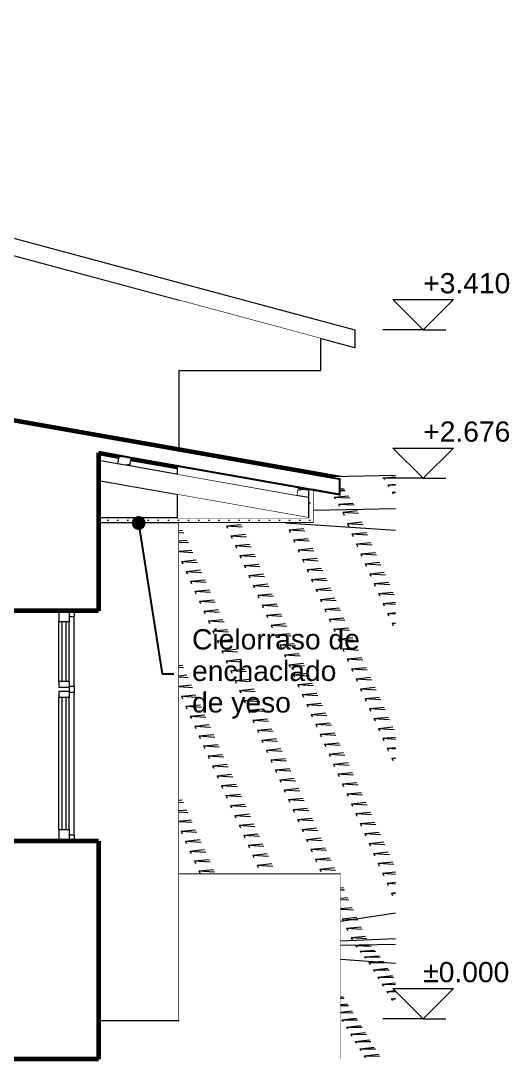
# Model space of a CAD drawing. Header units: metres. Extents: x 48 to 635, y -15 to 39.
# Drawn here: x 436.05 to 438.47, y -14.8 to -9.66 of the extents above; entities that cross this region are included whole.
import ezdxf

# ---------------------------------------------------------------- set-up
doc = ezdxf.new("R2010")
doc.units = ezdxf.units.M
doc.header["$MEASUREMENT"] = 0
doc.linetypes.add('Wipeout_Contour', pattern=[1, 0, -1])
for name, color, linetype in [('Annotation - Label', 7, 'Continuous'), ('Dimensioning - General', 7, 'Continuous'), ('Interior - Furniture', 7, 'Continuous'), ('Shell - Roof', 7, 'Continuous'), ('Site & Landscape - Terrain', 7, 'Continuous'), ('Structural - Bearing', 7, 'Continuous'), ('TOPO', 7, 'Continuous')]:
    doc.layers.add(name, color=color, linetype=linetype)
doc.styles.add('GENERATED_STYLE_1', font='')
doc.styles.get('GENERATED_STYLE_1').set_extended_font_data('Arial')
doc.dimstyles.new('GENERATED_STYLE__6', dxfattribs={"dimtxt": 0.18, "dimasz": 0.1368, "dimexe": 0.18, "dimexo": 0.0625, "dimgap": 0.09, "dimtad": 0, "dimtih": 1, "dimtoh": 1, "dimdec": 4, "dimzin": 0, "dimdsep": 46, "dimcen": 0.09, "dimadec": 0, "dimazin": 0, "dimtfac": 1, "dimtdec": 4, "dimtmove": 0, "dimatfit": 3, "dimldrblk": 'ARROWHEAD_11', "dimfxl": 1, "dimtolj": 1, "dimtzin": 0, "dimarcsym": 0})
pattern_1 = [(10, (362.457736, -14.601266), (-0.007814168, 0.044316348), [])]
pattern_2 = [(0, (362.45774, -14.60127), (0, 0.08660254), [0, -0.05]), (0, (362.48274, -14.557965), (0, 0.08660254), [0, -0.05])]

# ---------------------------------------------------------------- blocks, each defined once
blk = doc.blocks.new('ARROWHEAD_11')
at = {"color": 0, "linetype": 'Continuous', "lineweight": 0}
blk.add_line((0, 0), (-1, 0), dxfattribs=at)
at = {"color": 0, "linetype": 'Continuous', "lineweight": 0, "const_width": 0.25, "flags": 128}
blk.add_lwpolyline([(-0.125, 0, 1), (0.125, 0, 1)], format="xyb", close=True, dxfattribs=at)

msp = doc.modelspace()

# ---------------------------------------------------------------- linework, layer by layer
at = {"layer": 'Dimensioning - General', "color": 7, "linetype": 'Continuous', "lineweight": 13}
for p, q in [((438.0444, -11.1912), (437.8944, -11.0412)), ((437.8944, -11.0412), (438.1944, -11.0412)), ((438.1944, -11.0412), (438.0444, -11.1912)), ((437.8944, -11.7757), (438.1944, -11.7757)), ((438.1944, -11.7757), (438.0444, -11.9257)), ((438.1944, -14.4513), (438.0444, -14.6013))]:
    msp.add_line(p, q, dxfattribs=at)
at = {"layer": 'Dimensioning - General', "color": 151, "linetype": 'Continuous', "lineweight": 20, "true_color": 0x80c2ff}
for p, q in [((438.0444, -11.1912), (437.8444, -11.1912)), ((438.0444, -11.1912), (438.1569, -11.1912)), ((438.0444, -11.9257), (438.1569, -11.9257)), ((438.0444, -14.6013), (438.1569, -14.6013))]:
    msp.add_line(p, q, dxfattribs=at)

# ---------------------------------------------------------------- texts
at = {"layer": 'Dimensioning - General', "color": 5, "lineweight": 25, "char_height": 0.1, "attachment_point": 7, "style": 'GENERATED_STYLE_1'}
for s, insert in [('\\A1;{\\pql;\\fArial|b0|i0|c0|p34;+3.410}', (438.0444, -11.0112)), ('\\A1;{\\pql;\\fArial|b0|i0|c0|p34;+2.676}', (438.0444, -11.7457)), ('\\A1;{\\pql;\\fArial|b0|i0|c0|p34;±0.000}', (438.0444, -14.4213))]:
    msp.add_mtext(s, dxfattribs=dict(at, insert=insert))

# ---------------------------------------------------------------- wipeouts: each hides what was drawn before it
at = {"color": 254, "linetype": 'Wipeout_Contour', "lineweight": 0, "ltscale": 2165.463791}
msp.add_wipeout([(429.3538, -10.4647), (436.8362, -11.7846), (436.8362, -11.045), (432.0162, -9.7486), (429.6606, -10.3822)], dxfattribs=at).dxf.layer = 'Structural - Bearing'
at = {"color": 254, "linetype": 'Wipeout_Contour', "lineweight": 0, "ltscale": 6089.733196}
msp.add_wipeout([(431.9062, -14.3013), (435.9862, -14.3013), (435.9862, -13.7213), (436.2662, -13.7213), (436.2662, -13.7163), (436.2412, -13.7163), (436.2412, -12.5863), (436.2662, -12.5863), (436.2662, -12.5813), (435.9862, -12.5813), (435.9862, -11.8813), (432.3062, -11.8813), (432.3062, -12.3013), (431.9062, -12.3013)], dxfattribs=at).dxf.layer = 'Structural - Bearing'
at = {"color": 254, "linetype": 'Wipeout_Contour', "lineweight": 0, "ltscale": 3494.740273}
msp.add_wipeout([(436.4362, -12.5813), (436.3162, -12.5813), (436.3162, -13.7213), (436.4362, -13.7213), (436.4362, -14.6106), (436.8362, -14.6106), (436.8362, -12.1468), (436.4362, -12.1468)], dxfattribs=at).dxf.layer = 'Structural - Bearing'

# ---------------------------------------------------------------- next in the draw order: linework, layer by layer
at = {"layer": 'Structural - Bearing', "color": 251, "linetype": 'Continuous', "lineweight": 20, "true_color": 0x6a6a6a}
msp.add_line((436.8362, -11.7846), (436.8362, -11.3913), dxfattribs=at)

# ---------------------------------------------------------------- next in the draw order: wipeouts: each hides what was drawn before it
at = {"color": 254, "linetype": 'Wipeout_Contour', "lineweight": 0, "ltscale": 1739.952308}
msp.add_wipeout([(432.0162, -9.6607), (432.0162, -9.7486), (437.7062, -11.279), (437.7062, -11.1912)], dxfattribs=at).dxf.layer = 'Shell - Roof'
at = {"color": 254, "linetype": 'Wipeout_Contour', "lineweight": 0, "ltscale": 2183.616209}
msp.add_wipeout([(436.4362, -11.8358), (436.5313, -11.8525), (436.5373, -11.818), (436.5964, -11.8285), (436.4362, -11.8002)], dxfattribs=at).dxf.layer = 'Structural - Bearing'
at = {"color": 254, "linetype": 'Wipeout_Contour', "lineweight": 0, "ltscale": 1747.202571}
msp.add_wipeout([(436.4362, -11.9373), (436.4362, -12.1218), (436.8271, -12.1218), (436.8271, -12.0062)], dxfattribs=at).dxf.layer = 'Structural - Bearing'
at = {"color": 254, "linetype": 'Wipeout_Contour', "lineweight": 0, "ltscale": 1745.96516}
msp.add_wipeout([(436.2912, -12.6113), (436.2912, -12.9563), (436.3162, -12.9563), (436.3162, -12.6113)], dxfattribs=at).dxf.layer = 'Structural - Bearing'
at = {"color": 254, "linetype": 'Wipeout_Contour', "lineweight": 0, "ltscale": 1746.032048}
msp.add_wipeout([(436.2912, -12.9863), (436.2912, -13.6913), (436.3162, -13.6913), (436.3162, -12.9863)], dxfattribs=at).dxf.layer = 'Structural - Bearing'

# ---------------------------------------------------------------- next in the draw order: linework, layer by layer
at = {"layer": 'Shell - Roof', "color": 23, "linetype": 'Continuous', "lineweight": 13, "true_color": 0xbf8080}
for p, q in [((432.0162, -9.6607), (437.7062, -11.1912)), ((437.7062, -11.279), (432.0162, -9.7486)), ((437.7062, -11.1912), (437.7062, -11.279))]:
    msp.add_line(p, q, dxfattribs=at)
at = {"layer": 'Structural - Bearing', "color": 251, "linetype": 'Continuous', "lineweight": 20, "true_color": 0x6a6a6a}
msp.add_line((436.8362, -14.6106), (436.8362, -12.1468), dxfattribs=at)
at = {"layer": 'Structural - Bearing', "color": 30, "linetype": 'Continuous', "lineweight": 20, "true_color": 0xff6600}
for p, q in [((436.2662, -12.5813), (436.2662, -12.5863)), ((436.2912, -12.9613), (436.2412, -12.9613)), ((436.2912, -12.9813), (436.2412, -12.9813)), ((436.2662, -13.7163), (436.2662, -13.7213))]:
    msp.add_line(p, q, dxfattribs=at)
at = {"layer": 'Structural - Bearing', "color": 30, "linetype": 'Continuous', "lineweight": 20, "true_color": 0xff6600, "flags": 128}
for points in [[(436.2912, -12.5863), (436.2662, -12.5863), (436.2412, -12.5863)], [(436.2912, -13.7163), (436.2662, -13.7163), (436.2412, -13.7163)]]:
    msp.add_lwpolyline(points, dxfattribs=at)

# ---------------------------------------------------------------- next in the draw order: wipeouts: each hides what was drawn before it
at = {"color": 254, "linetype": 'Wipeout_Contour', "lineweight": 0, "ltscale": 1747.460404}
msp.add_wipeout([(436.5964, -11.8285), (436.5904, -11.8629), (436.8271, -11.9047), (436.8271, -11.8692)], dxfattribs=at).dxf.layer = 'Structural - Bearing'
at = {"color": 254, "linetype": 'Wipeout_Contour', "lineweight": 0, "ltscale": 1745.815187}
msp.add_wipeout([(436.2912, -12.9313), (436.2912, -12.6363), (436.2412, -12.6363), (436.2412, -12.9313)], dxfattribs=at).dxf.layer = 'Structural - Bearing'
at = {"color": 254, "linetype": 'Wipeout_Contour', "lineweight": 0, "ltscale": 1745.882038}
msp.add_wipeout([(436.2912, -13.6663), (436.2912, -13.0113), (436.2412, -13.0113), (436.2412, -13.6663)], dxfattribs=at).dxf.layer = 'Structural - Bearing'

# ---------------------------------------------------------------- next in the draw order: linework, layer by layer
at = {"layer": 'Structural - Bearing', "color": 30, "linetype": 'Continuous', "lineweight": 20, "true_color": 0xff6600}
for p, q in [((436.2412, -12.5863), (436.2412, -12.6363)), ((436.3162, -12.5813), (436.3162, -12.6113)), ((436.2912, -12.6363), (436.2412, -12.6363)), ((436.2562, -12.6363), (436.2562, -12.9313)), ((436.2762, -12.9313), (436.2762, -12.6363)), ((436.3162, -12.6113), (436.2912, -12.6113)), ((436.2412, -12.9313), (436.2412, -12.9613)), ((436.2912, -12.9313), (436.2412, -12.9313)), ((436.2412, -12.9813), (436.2412, -13.0113)), ((436.3162, -12.9563), (436.2912, -12.9563)), ((436.3162, -12.9863), (436.2912, -12.9863)), ((436.3162, -12.9563), (436.3162, -12.9863)), ((436.2912, -13.0113), (436.2412, -13.0113)), ((436.2562, -13.0113), (436.2562, -13.6663)), ((436.2762, -13.6663), (436.2762, -13.0113)), ((436.2412, -13.6663), (436.2412, -13.7163)), ((436.2912, -13.6663), (436.2412, -13.6663)), ((436.3162, -13.6913), (436.2912, -13.6913)), ((436.3162, -13.6913), (436.3162, -13.7213))]:
    msp.add_line(p, q, dxfattribs=at)
at = {"layer": 'Structural - Bearing', "color": 30, "linetype": 'Continuous', "lineweight": 18, "true_color": 0xff6600}
for p, q in [((436.2412, -12.9313), (436.2412, -12.6363)), ((436.2912, -12.9313), (436.2912, -12.6363)), ((436.3162, -12.9563), (436.3162, -12.6113)), ((436.3162, -13.6913), (436.3162, -12.9863)), ((436.2412, -13.6663), (436.2412, -13.0113)), ((436.2912, -13.6663), (436.2912, -13.0113))]:
    msp.add_line(p, q, dxfattribs=at)
at = {"layer": 'Structural - Bearing', "color": 30, "linetype": 'Continuous', "lineweight": 20, "true_color": 0xff6600, "flags": 128}
for points in [[(436.2912, -12.5863), (436.2912, -12.6113), (436.2912, -12.6363)], [(436.2912, -12.9313), (436.2912, -12.9563), (436.2912, -12.9613), (436.2912, -12.9813), (436.2912, -12.9863), (436.2912, -13.0113)], [(436.2912, -13.6663), (436.2912, -13.6913), (436.2912, -13.7163)]]:
    msp.add_lwpolyline(points, dxfattribs=at)

# ---------------------------------------------------------------- next in the draw order: wipeouts: each hides what was drawn before it
at = {"color": 254, "linetype": 'Wipeout_Contour', "lineweight": 0, "ltscale": 2572.874289}
msp.add_wipeout([(428.7167, -10.3523), (419.6162, -11.9576), (419.6162, -12.0438), (428.7167, -10.4385), (437.6362, -12.0119), (437.6362, -11.9257)], dxfattribs=at).dxf.layer = 'Shell - Roof'
at = {"color": 254, "linetype": 'Wipeout_Contour', "lineweight": 0, "ltscale": 1312.456566}
msp.add_wipeout([(436.8362, -13.9491), (437.6362, -13.8813), (436.8362, -13.8813)], dxfattribs=at).dxf.layer = 'Site & Landscape - Terrain'

# ---------------------------------------------------------------- next in the draw order: linework, layer by layer
at = {"layer": 'Shell - Roof', "color": 7, "linetype": 'Continuous', "lineweight": 60}
for p, q in [((436.4362, -11.8002), (436.5373, -11.818)), ((436.5373, -11.818), (436.5964, -11.8285)), ((436.5964, -11.8285), (437.4767, -11.9837)), ((437.6362, -11.9257), (437.6362, -12.0119)), ((437.4767, -11.9837), (437.5017, -11.9882)), ((437.5017, -11.9882), (437.6362, -12.0119))]:
    msp.add_line(p, q, dxfattribs=at)
at = {"layer": 'Shell - Roof', "color": 7, "linetype": 'Continuous', "lineweight": 60, "flags": 128}
msp.add_lwpolyline([(437.6362, -11.9257), (428.7167, -10.3523), (419.6162, -11.9576)], dxfattribs=at)

# ---------------------------------------------------------------- next in the draw order: wipeouts: each hides what was drawn before it
at = {"color": 254, "linetype": 'Wipeout_Contour', "lineweight": 0, "ltscale": 1312.480635}
msp.add_wipeout([(436.8362, -13.9491), (436.8362, -14.5428), (437.6362, -13.8813)], dxfattribs=at).dxf.layer = 'Site & Landscape - Terrain'

# ---------------------------------------------------------------- next in the draw order: wipeouts: each hides what was drawn before it
at = {"color": 254, "linetype": 'Wipeout_Contour', "lineweight": 0, "ltscale": 1748.483138}
msp.add_wipeout([(436.4362, -11.9373), (437.4767, -12.1208), (437.4767, -12.0192), (436.4362, -11.8358)], dxfattribs=at).dxf.layer = 'Interior - Furniture'
at = {"color": 254, "linetype": 'Wipeout_Contour', "lineweight": 0, "ltscale": 1749.339436}
msp.add_wipeout([(436.8362, -11.3913), (437.5358, -11.3913), (437.5358, -11.2332), (436.8362, -11.045)], dxfattribs=at).dxf.layer = 'Site & Landscape - Terrain'
at = {"color": 254, "linetype": 'Wipeout_Contour', "lineweight": 0, "ltscale": 1750.104728}
msp.add_wipeout([(436.8362, -14.6106), (436.8362, -14.8013), (436.965, -14.8013), (437.6362, -13.8813)], dxfattribs=at).dxf.layer = 'Site & Landscape - Terrain'

# ---------------------------------------------------------------- next in the draw order: linework, layer by layer
at = {"layer": 'Interior - Furniture', "color": 134, "linetype": 'Continuous', "lineweight": 18}
for p, q in [((436.4362, -11.8358), (436.5313, -11.8525)), ((436.5904, -11.8629), (437.4176, -12.0088)), ((437.4767, -12.1208), (436.4362, -11.9373))]:
    msp.add_line(p, q, dxfattribs=at)
at = {"layer": 'Site & Landscape - Terrain', "color": 7, "linetype": 'Continuous', "lineweight": 13}
for p in [(437.5358, -11.2332), (436.8362, -11.3913)]:
    msp.add_line(p, (437.5358, -11.3913), dxfattribs=at)

# ---------------------------------------------------------------- next in the draw order: wipeouts: each hides what was drawn before it
at = {"color": 254, "linetype": 'Wipeout_Contour', "lineweight": 0, "ltscale": 1312.528313}
msp.add_wipeout([(437.6362, -13.8813), (436.8362, -14.5428), (436.8362, -14.6106)], dxfattribs=at).dxf.layer = 'Site & Landscape - Terrain'

# ---------------------------------------------------------------- next in the draw order: wipeouts: each hides what was drawn before it
at = {"color": 254, "linetype": 'Wipeout_Contour', "lineweight": 0, "ltscale": 1746.898327}
msp.add_wipeout([(436.5904, -11.8629), (436.5964, -11.8285), (436.5373, -11.818), (436.5313, -11.8525)], dxfattribs=at).dxf.layer = 'Interior - Furniture'
at = {"color": 254, "linetype": 'Wipeout_Contour', "lineweight": 0, "ltscale": 1750.459359}
msp.add_wipeout([(437.4767, -12.0192), (437.4828, -11.9847), (437.4237, -11.9743), (437.4176, -12.0088)], dxfattribs=at).dxf.layer = 'Interior - Furniture'
at = {"color": 254, "linetype": 'Wipeout_Contour', "lineweight": 0, "ltscale": 1748.500835}
msp.add_wipeout([(437.4767, -12.1218), (436.4362, -12.1218), (436.4362, -12.1468), (437.4767, -12.1468)], dxfattribs=at).dxf.layer = 'Site & Landscape - Terrain'
at = {"color": 254, "linetype": 'Wipeout_Contour', "lineweight": 0, "ltscale": 1312.475419}
msp.add_wipeout([(437.6362, -13.8813), (436.965, -14.8013), (437.6362, -14.8013)], dxfattribs=at).dxf.layer = 'Site & Landscape - Terrain'
at = {"color": 254, "linetype": 'Wipeout_Contour', "lineweight": 0, "ltscale": 1747.847738}
msp.add_wipeout([(436.4362, -14.6106), (436.4362, -14.8013), (436.6285, -14.8013), (436.8362, -14.6106)], dxfattribs=at).dxf.layer = 'Site & Landscape - Terrain'

# ---------------------------------------------------------------- next in the draw order: hatches: boundary and pattern name
at = {"layer": 'Interior - Furniture', "linetype": 'Continuous', "lineweight": 13, "true_color": 0xbf927d}
h = msp.add_hatch(dxfattribs=at)
h.set_pattern_fill('Wood_0001', color=33, style=0, pattern_type=2)
h.set_pattern_definition(pattern_1)
h.paths.add_polyline_path([(436.5904, -11.8629), (436.5964, -11.8285), (436.5373, -11.818), (436.5313, -11.8525)])
h = msp.add_hatch(dxfattribs=at)
h.set_pattern_fill('Wood_0001', color=33, style=0, pattern_type=2)
h.set_pattern_definition(pattern_1)
h.paths.add_polyline_path([(437.4767, -12.0192), (437.4828, -11.9847), (437.4237, -11.9743), (437.4176, -12.0088)])
at = {"layer": 'Site & Landscape - Terrain', "linetype": 'Continuous', "lineweight": 15, "true_color": 0x93a0c6}
h = msp.add_hatch(dxfattribs=at)
h.set_pattern_fill('Plaster_0001', color=253, style=0, pattern_type=2)
h.set_pattern_definition(pattern_2)
h.paths.add_polyline_path([(437.4767, -12.1218), (436.4362, -12.1218), (436.4362, -12.1468), (437.4767, -12.1468)])

# ---------------------------------------------------------------- next in the draw order: linework, layer by layer
at = {"layer": 'Interior - Furniture', "color": 104, "linetype": 'Continuous', "lineweight": 20, "true_color": 0x029e21}
for p, q in [((436.5373, -11.818), (436.5313, -11.8525)), ((436.5313, -11.8525), (436.5904, -11.8629)), ((436.5964, -11.8285), (436.5904, -11.8629)), ((437.4237, -11.9743), (437.4176, -12.0088)), ((437.4237, -11.9743), (437.4828, -11.9847)), ((437.4176, -12.0088), (437.4767, -12.0192)), ((437.4828, -11.9847), (437.4767, -12.0192))]:
    msp.add_line(p, q, dxfattribs=at)
at = {"layer": 'Site & Landscape - Terrain', "color": 55, "linetype": 'Continuous', "lineweight": 13, "true_color": 0xa2a233}
for p, q in [((437.4767, -12.1218), (436.4362, -12.1218)), ((437.4767, -12.1468), (436.4362, -12.1468))]:
    msp.add_line(p, q, dxfattribs=at)
at = {"layer": 'Site & Landscape - Terrain', "color": 7, "linetype": 'Continuous', "lineweight": 13}
for p, q in [((436.8362, -13.8813), (437.6362, -13.8813)), ((437.6362, -13.8813), (437.6362, -14.8013))]:
    msp.add_line(p, q, dxfattribs=at)

# ---------------------------------------------------------------- next in the draw order: wipeouts: each hides what was drawn before it
at = {"color": 254, "linetype": 'Wipeout_Contour', "lineweight": 0, "ltscale": 1310.56466}
msp.add_wipeout([(436.8362, -14.6106), (436.6285, -14.8013), (436.8362, -14.8013)], dxfattribs=at).dxf.layer = 'Site & Landscape - Terrain'

# ---------------------------------------------------------------- next in the draw order: linework, layer by layer
at = {"layer": 'Site & Landscape - Terrain', "color": 7, "linetype": 'Continuous', "lineweight": 13}
msp.add_line((436.8362, -14.6106), (436.4362, -14.6106), dxfattribs=at)

# ---------------------------------------------------------------- next in the draw order: wipeouts: each hides what was drawn before it
at = {"color": 254, "linetype": 'Wipeout_Contour', "lineweight": 0, "ltscale": 1749.305083}
msp.add_wipeout([(436.8271, -12.1218), (437.4767, -12.1218), (437.4767, -12.1208), (436.8271, -12.0062)], dxfattribs=at).dxf.layer = 'Site & Landscape - Terrain'
at = {"color": 254, "linetype": 'Wipeout_Contour', "lineweight": 0, "ltscale": 1745.528394}
msp.add_wipeout([(435.9862, -11.7208), (435.9862, -12.5813), (436.4362, -12.5813), (436.4362, -11.8002)], dxfattribs=at).dxf.layer = 'Structural - Bearing'
at = {"color": 254, "linetype": 'Wipeout_Contour', "lineweight": 0, "ltscale": 1752.017378}
msp.add_wipeout([(437.6362, -14.2161), (437.6362, -14.2365), (437.9068, -14.2324), (437.9068, -14.2056)], dxfattribs=at).dxf.layer = 'TOPO'

# ---------------------------------------------------------------- next in the draw order: linework, layer by layer
at = {"layer": 'Structural - Bearing', "color": 7, "linetype": 'Continuous', "lineweight": 60}
for p, q in [((436.4362, -11.8002), (436.4362, -12.1218)), ((436.4362, -12.1218), (436.4362, -12.1468)), ((436.4362, -12.1468), (436.4362, -12.5813))]:
    msp.add_line(p, q, dxfattribs=at)
at = {"layer": 'Structural - Bearing', "color": 7, "linetype": 'Continuous', "lineweight": 60, "flags": 128}
msp.add_lwpolyline([(436.4362, -12.5813), (436.3162, -12.5813), (436.2662, -12.5813), (435.9862, -12.5813)], dxfattribs=at)

# ---------------------------------------------------------------- next in the draw order: wipeouts: each hides what was drawn before it
at = {"color": 254, "linetype": 'Wipeout_Contour', "lineweight": 0, "ltscale": 1749.158783}
msp.add_wipeout([(436.8271, -11.9047), (437.4176, -12.0088), (437.4237, -11.9744), (436.8271, -11.8692)], dxfattribs=at).dxf.layer = 'Site & Landscape - Terrain'
at = {"color": 254, "linetype": 'Wipeout_Contour', "lineweight": 0, "ltscale": 1750.624124}
msp.add_wipeout([(437.5017, -11.9882), (437.4767, -11.9837), (437.4767, -12.1468), (437.5017, -12.1468)], dxfattribs=at).dxf.layer = 'Site & Landscape - Terrain'
at = {"color": 254, "linetype": 'Wipeout_Contour', "lineweight": 0, "ltscale": 1745.779729}
msp.add_wipeout([(436.4362, -14.8013), (436.4362, -13.7213), (435.9862, -13.7213), (435.9862, -14.8013)], dxfattribs=at).dxf.layer = 'Structural - Bearing'
at = {"color": 254, "linetype": 'Wipeout_Contour', "lineweight": 0, "ltscale": 2190.37662}
msp.add_wipeout([(437.6362, -14.2365), (437.6362, -14.2663), (437.6362, -14.3084), (437.9068, -14.327), (437.9068, -14.2324)], dxfattribs=at).dxf.layer = 'TOPO'

# ---------------------------------------------------------------- next in the draw order: hatches: boundary and pattern name
at = {"layer": 'Site & Landscape - Terrain', "linetype": 'Continuous', "lineweight": 15, "true_color": 0x93a0c6}
h = msp.add_hatch(dxfattribs=at)
h.set_pattern_fill('Plaster_0001', color=253, style=0, pattern_type=2)
h.set_pattern_definition(pattern_2)
h.paths.add_polyline_path([(437.5017, -11.9882), (437.4767, -11.9837), (437.4767, -12.1468), (437.5017, -12.1468)])

# ---------------------------------------------------------------- next in the draw order: linework, layer by layer
at = {"layer": 'Site & Landscape - Terrain', "color": 7, "linetype": 'Continuous', "lineweight": 13}
for p, q in [((436.8271, -11.8692), (436.8271, -11.9047)), ((436.8271, -12.0062), (436.8271, -12.1218))]:
    msp.add_line(p, q, dxfattribs=at)
at = {"layer": 'Site & Landscape - Terrain', "color": 55, "linetype": 'Continuous', "lineweight": 13, "true_color": 0xa2a233}
for p, q in [((437.4767, -11.9837), (437.4767, -12.1218)), ((437.5017, -11.9882), (437.5017, -12.1468)), ((437.5017, -12.1468), (437.4767, -12.1468))]:
    msp.add_line(p, q, dxfattribs=at)
at = {"layer": 'Structural - Bearing', "color": 7, "linetype": 'Continuous', "lineweight": 60}
for p, q in [((436.4362, -13.7213), (436.4362, -14.8013)), ((436.4362, -14.8013), (435.9862, -14.8013))]:
    msp.add_line(p, q, dxfattribs=at)
at = {"layer": 'Structural - Bearing', "color": 7, "linetype": 'Continuous', "lineweight": 60, "flags": 128}
msp.add_lwpolyline([(436.4362, -13.7213), (436.3162, -13.7213), (436.2662, -13.7213), (435.9862, -13.7213)], dxfattribs=at)
at = {"layer": 'TOPO', "color": 54, "linetype": 'Continuous', "lineweight": 13}
for q in [(437.8035, -14.2615), (437.809, -14.2684), (437.7369, -14.2734)]:
    msp.add_line((437.7314, -14.2666), q, dxfattribs=at)

# ---------------------------------------------------------------- next in the draw order: wipeouts: each hides what was drawn before it
at = {"color": 254, "linetype": 'Wipeout_Contour', "lineweight": 0, "ltscale": 2190.392165}
msp.add_wipeout([(437.6362, -14.1181), (437.6362, -14.2157), (437.6362, -14.2161), (437.9068, -14.2056), (437.9068, -14.0767)], dxfattribs=at).dxf.layer = 'TOPO'
at = {"color": 254, "linetype": 'Wipeout_Contour', "lineweight": 0, "ltscale": 1752.056802}
msp.add_wipeout([(437.6362, -14.8013), (437.9068, -14.8013), (437.9068, -14.327), (437.6362, -14.3084)], dxfattribs=at).dxf.layer = 'TOPO'

# ---------------------------------------------------------------- next in the draw order: linework, layer by layer
at = {"layer": 'Dimensioning - General', "color": 7, "linetype": 'Continuous', "lineweight": 13}
for p, q in [((438.0444, -14.6013), (437.8944, -14.4513)), ((437.8944, -14.4513), (438.1944, -14.4513))]:
    msp.add_line(p, q, dxfattribs=at)
at = {"layer": 'Dimensioning - General', "color": 151, "linetype": 'Continuous', "lineweight": 20, "true_color": 0x80c2ff}
msp.add_line((438.0444, -14.6013), (437.8444, -14.6013), dxfattribs=at)
at = {"layer": 'TOPO', "color": 54, "linetype": 'Continuous', "lineweight": 13}
for p, q in [((437.6652, -14.1527), (437.7373, -14.1452)), ((437.6652, -14.1527), (437.7428, -14.1568)), ((437.6652, -14.1527), (437.6707, -14.1643)), ((437.9068, -14.2056), (437.6362, -14.2161)), ((437.6362, -14.2365), (437.9068, -14.2324)), ((437.6873, -14.199), (437.7593, -14.1915)), ((437.6873, -14.199), (437.7649, -14.2031)), ((437.6873, -14.199), (437.6928, -14.2105)), ((437.7093, -14.239), (437.775, -14.2344)), ((437.7093, -14.239), (437.7869, -14.2408)), ((437.7093, -14.239), (437.7149, -14.2459)), ((437.775, -14.2344), (437.7814, -14.2338)), ((437.7535, -14.2941), (437.8256, -14.289)), ((437.9068, -14.327), (437.6362, -14.3084)), ((437.7535, -14.2941), (437.8311, -14.2959)), ((437.7535, -14.2941), (437.759, -14.301)), ((437.7756, -14.3228), (437.8021, -14.3198)), ((437.7756, -14.3228), (437.8532, -14.3235)), ((437.7756, -14.3228), (437.7811, -14.3318)), ((437.8021, -14.3198), (437.8477, -14.3166)), ((437.7977, -14.3586), (437.8697, -14.3503)), ((437.7977, -14.3586), (437.8753, -14.3593)), ((437.7977, -14.3586), (437.8032, -14.3675)), ((437.8197, -14.3943), (437.8918, -14.3861)), ((437.8197, -14.3943), (437.8973, -14.395)), ((437.8197, -14.3943), (437.8252, -14.4033)), ((437.8418, -14.4301), (437.9068, -14.4227)), ((437.8418, -14.4301), (437.9068, -14.4307)), ((437.8418, -14.4301), (437.8473, -14.4391)), ((437.6362, -14.4919), (437.6476, -14.4906)), ((437.8639, -14.4659), (437.9068, -14.461)), ((437.8639, -14.4659), (437.9068, -14.4663)), ((437.8639, -14.4659), (437.8694, -14.4748)), ((437.6362, -14.4994), (437.6531, -14.4995)), ((437.6362, -14.5302), (437.6697, -14.5264)), ((437.6362, -14.535), (437.6752, -14.5353)), ((437.886, -14.5016), (437.9068, -14.4993)), ((437.886, -14.5016), (437.9068, -14.5018)), ((437.886, -14.5016), (437.8915, -14.5106)), ((437.6362, -14.5685), (437.6918, -14.5621)), ((437.6362, -14.5705), (437.6973, -14.5711)), ((437.6418, -14.6061), (437.7139, -14.5979)), ((437.6418, -14.6061), (437.7194, -14.6068)), ((437.6418, -14.6061), (437.6473, -14.6151)), ((437.6638, -14.6419), (437.7359, -14.6337)), ((437.6638, -14.6419), (437.7415, -14.6426)), ((437.6638, -14.6419), (437.6694, -14.6508)), ((437.6859, -14.6777), (437.758, -14.6694)), ((437.6859, -14.6777), (437.7635, -14.6784)), ((437.6859, -14.6777), (437.6914, -14.6866)), ((437.708, -14.7134), (437.7801, -14.7052)), ((437.708, -14.7134), (437.7856, -14.7141)), ((437.708, -14.7134), (437.7135, -14.7224)), ((437.7301, -14.7492), (437.8022, -14.741)), ((437.7301, -14.7492), (437.8077, -14.7499)), ((437.7301, -14.7492), (437.7356, -14.7581)), ((437.7522, -14.785), (437.8242, -14.7767)), ((437.7522, -14.785), (437.8298, -14.7857)), ((437.7522, -14.785), (437.7577, -14.7939))]:
    msp.add_line(p, q, dxfattribs=at)

# ---------------------------------------------------------------- next in the draw order: wipeouts: each hides what was drawn before it
at = {"color": 254, "linetype": 'Wipeout_Contour', "lineweight": 0, "ltscale": 3065.434468}
msp.add_wipeout([(437.6362, -12.0119), (437.5017, -11.9882), (437.5017, -12.0854), (437.9068, -12.0775), (437.9068, -11.9123), (437.5909, -11.9177), (437.6362, -11.9257)], dxfattribs=at).dxf.layer = 'TOPO'

# ---------------------------------------------------------------- next in the draw order: linework, layer by layer
at = {"layer": 'Dimensioning - General', "color": 7, "linetype": 'Continuous', "lineweight": 13}
msp.add_line((438.0444, -11.9257), (437.8944, -11.7757), dxfattribs=at)
at = {"layer": 'Dimensioning - General', "color": 151, "linetype": 'Continuous', "lineweight": 20, "true_color": 0x80c2ff}
msp.add_line((438.0444, -11.9257), (437.8444, -11.9257), dxfattribs=at)
at = {"layer": 'TOPO', "color": 54, "linetype": 'Continuous', "lineweight": 13}
for p, q in [((437.9068, -11.9123), (437.5909, -11.9177)), ((437.8472, -11.923), (437.9068, -11.9178)), ((437.8472, -11.923), (437.9068, -11.925)), ((437.8472, -11.923), (437.8527, -11.9318)), ((437.6362, -11.9505), (437.6364, -11.9505)), ((437.6362, -11.9785), (437.653, -11.9771)), ((437.8692, -11.9585), (437.9068, -11.9552)), ((437.8692, -11.9585), (437.9068, -11.9597)), ((437.8692, -11.9585), (437.8747, -11.9673)), ((437.603, -12.0188), (437.675, -12.0126)), ((437.603, -12.0188), (437.6806, -12.0215)), ((437.603, -12.0188), (437.6085, -12.0277)), ((437.6362, -11.9852), (437.6585, -11.986)), ((437.8913, -11.994), (437.9068, -11.9926)), ((437.8913, -11.994), (437.9068, -11.9945)), ((437.8913, -11.994), (437.8968, -12.0028))]:
    msp.add_line(p, q, dxfattribs=at)

# ---------------------------------------------------------------- next in the draw order: wipeouts: each hides what was drawn before it
at = {"color": 254, "linetype": 'Wipeout_Contour', "lineweight": 0, "ltscale": 2626.94733}
msp.add_wipeout([(437.4767, -12.1468), (437.3629, -12.1468), (437.9068, -12.183), (437.9068, -12.0775), (437.5017, -12.0854), (437.5017, -12.1468)], dxfattribs=at).dxf.layer = 'TOPO'

# ---------------------------------------------------------------- next in the draw order: linework, layer by layer
at = {"layer": 'TOPO', "color": 54, "linetype": 'Continuous', "lineweight": 13}
for p, q in [((437.9068, -12.0775), (437.5017, -12.0854)), ((437.625, -12.0543), (437.6971, -12.0481)), ((437.625, -12.0543), (437.7026, -12.057)), ((437.625, -12.0543), (437.6306, -12.0632)), ((437.6471, -12.0939), (437.7192, -12.085)), ((437.6471, -12.0939), (437.7247, -12.0989)), ((437.6471, -12.0939), (437.6526, -12.1079))]:
    msp.add_line(p, q, dxfattribs=at)

# ---------------------------------------------------------------- next in the draw order: wipeouts: each hides what was drawn before it
at = {"color": 254, "linetype": 'Wipeout_Contour', "lineweight": 0, "ltscale": 3063.048861}
msp.add_wipeout([(436.8362, -13.8813), (437.6362, -13.8813), (437.6362, -14.1181), (437.9068, -14.0767), (437.9068, -12.183), (437.3629, -12.1468), (436.8362, -12.1468)], dxfattribs=at).dxf.layer = 'TOPO'

# ---------------------------------------------------------------- next in the draw order: linework, layer by layer
at = {"layer": 'TOPO', "color": 54, "linetype": 'Continuous', "lineweight": 13}
for p, q in [((436.8362, -12.1842), (436.8541, -12.1824)), ((437.0704, -12.1607), (437.1425, -12.1535)), ((437.0704, -12.1607), (437.148, -12.1658)), ((437.0704, -12.1607), (437.0759, -12.173)), ((437.3629, -12.1468), (437.9068, -12.183)), ((437.3808, -12.1809), (437.4529, -12.1737)), ((437.3808, -12.1809), (437.4584, -12.186)), ((437.3808, -12.1809), (437.3864, -12.1932)), ((437.6692, -12.1498), (437.7413, -12.1409)), ((437.6692, -12.1498), (437.7468, -12.1549)), ((437.6692, -12.1498), (437.6747, -12.1638)), ((436.8362, -12.1932), (436.8597, -12.1947)), ((436.8362, -12.2356), (436.8762, -12.2316)), ((437.0925, -12.2099), (437.1646, -12.2026)), ((437.0925, -12.2099), (437.1701, -12.2149)), ((437.0925, -12.2099), (437.098, -12.2222)), ((437.4029, -12.2301), (437.475, -12.2228)), ((437.4029, -12.2301), (437.4805, -12.2351)), ((437.4029, -12.2301), (437.4084, -12.2423)), ((437.6913, -12.2011), (437.7634, -12.1939)), ((437.6913, -12.2011), (437.7689, -12.2062)), ((437.6913, -12.2011), (437.6968, -12.2134)), ((436.8362, -12.2409), (436.8817, -12.2439)), ((436.8362, -12.2869), (436.8983, -12.2807)), ((437.1146, -12.259), (437.1867, -12.2518)), ((437.1146, -12.259), (437.1922, -12.264)), ((437.1146, -12.259), (437.1201, -12.2713)), ((437.425, -12.2792), (437.4971, -12.272)), ((437.425, -12.2792), (437.5026, -12.2842)), ((437.425, -12.2792), (437.4305, -12.2915)), ((437.7133, -12.2503), (437.7854, -12.243)), ((437.7133, -12.2503), (437.791, -12.2553)), ((437.7133, -12.2503), (437.7189, -12.2625)), ((436.8362, -12.2886), (436.9038, -12.293)), ((436.8483, -12.3371), (436.9204, -12.3298)), ((436.8483, -12.3371), (436.9259, -12.3421)), ((436.8483, -12.3371), (436.8538, -12.3494)), ((437.1366, -12.3081), (437.2087, -12.3009)), ((437.1366, -12.3081), (437.2143, -12.3132)), ((437.1366, -12.3081), (437.1422, -12.3204)), ((437.4471, -12.3283), (437.5192, -12.3211)), ((437.4471, -12.3283), (437.5247, -12.3334)), ((437.4471, -12.3283), (437.4526, -12.3406)), ((437.7354, -12.2994), (437.8075, -12.2922)), ((437.7354, -12.2994), (437.813, -12.3044)), ((437.7354, -12.2994), (437.7409, -12.3117)), ((436.8704, -12.3862), (436.9425, -12.379)), ((436.8704, -12.3862), (436.948, -12.3912)), ((436.8704, -12.3862), (436.8759, -12.3985)), ((437.1587, -12.3573), (437.2308, -12.35)), ((437.1587, -12.3573), (437.2363, -12.3623)), ((437.1587, -12.3573), (437.1642, -12.3695)), ((437.4692, -12.3775), (437.5412, -12.3702)), ((437.4692, -12.3775), (437.5468, -12.3825)), ((437.4692, -12.3775), (437.4747, -12.3897)), ((437.7575, -12.3485), (437.8296, -12.3413)), ((437.7575, -12.3485), (437.8351, -12.3536)), ((437.7575, -12.3485), (437.763, -12.3608)), ((436.8924, -12.4353), (436.9645, -12.4281)), ((436.8924, -12.4353), (436.9701, -12.4404)), ((436.8924, -12.4353), (436.898, -12.4476)), ((437.1808, -12.4064), (437.2529, -12.3992)), ((437.1808, -12.4064), (437.2584, -12.4114)), ((437.1808, -12.4064), (437.1863, -12.4187)), ((437.4912, -12.4266), (437.5633, -12.4194)), ((437.4912, -12.4266), (437.5688, -12.4316)), ((437.4912, -12.4266), (437.4967, -12.4389)), ((437.7796, -12.3977), (437.8517, -12.3904)), ((437.7796, -12.3977), (437.8572, -12.4027)), ((437.7796, -12.3977), (437.7851, -12.4099)), ((437.8017, -12.4468), (437.8737, -12.4395)), ((436.9145, -12.4845), (436.9866, -12.4772)), ((436.9145, -12.4845), (436.9921, -12.4895)), ((436.9145, -12.4845), (436.92, -12.4967)), ((437.2029, -12.4555), (437.275, -12.4483)), ((437.2029, -12.4555), (437.2805, -12.4606)), ((437.2029, -12.4555), (437.2084, -12.4678)), ((437.5133, -12.4757), (437.5854, -12.4685)), ((437.5133, -12.4757), (437.5909, -12.4808)), ((437.5133, -12.4757), (437.5188, -12.488)), ((437.8017, -12.4468), (437.8793, -12.4518)), ((437.8017, -12.4468), (437.8072, -12.4591)), ((437.8237, -12.4959), (437.8958, -12.4887)), ((436.9366, -12.5336), (437.0087, -12.5264)), ((436.9366, -12.5336), (437.0142, -12.5386)), ((436.9366, -12.5336), (436.9421, -12.5459)), ((437.225, -12.5047), (437.297, -12.4974)), ((437.225, -12.5047), (437.3026, -12.5097)), ((437.225, -12.5047), (437.2305, -12.5169)), ((437.5354, -12.5249), (437.6075, -12.5176)), ((437.5354, -12.5249), (437.613, -12.5299)), ((437.5354, -12.5249), (437.5409, -12.5371)), ((437.8237, -12.4959), (437.9013, -12.501)), ((437.8237, -12.4959), (437.8293, -12.5082)), ((437.8458, -12.545), (437.9068, -12.5389)), ((436.9587, -12.5827), (437.0308, -12.5755)), ((436.9587, -12.5827), (437.0363, -12.5878)), ((436.9587, -12.5827), (436.9642, -12.595)), ((437.247, -12.5538), (437.3191, -12.5466)), ((437.247, -12.5538), (437.3246, -12.5588)), ((437.247, -12.5538), (437.2526, -12.5661)), ((437.5575, -12.574), (437.6296, -12.5668)), ((437.5575, -12.574), (437.6351, -12.579)), ((437.5575, -12.574), (437.563, -12.5863)), ((437.8458, -12.545), (437.9068, -12.549)), ((437.8458, -12.545), (437.8513, -12.5573)), ((437.8679, -12.5942), (437.9068, -12.5903)), ((437.8679, -12.5942), (437.9068, -12.5967)), ((437.8679, -12.5942), (437.8734, -12.6065)), ((436.9808, -12.6319), (437.0529, -12.6246)), ((436.9808, -12.6319), (437.0584, -12.6369)), ((436.9808, -12.6319), (436.9863, -12.6441)), ((437.2691, -12.6029), (437.3412, -12.5957)), ((437.2691, -12.6029), (437.3467, -12.608)), ((437.2691, -12.6029), (437.2746, -12.6152)), ((437.2912, -12.6521), (437.3633, -12.6448)), ((437.5795, -12.6231), (437.6516, -12.6159)), ((437.5795, -12.6231), (437.6571, -12.6282)), ((437.5795, -12.6231), (437.5851, -12.6354)), ((437.89, -12.6433), (437.9068, -12.6416)), ((437.89, -12.6433), (437.9068, -12.6444)), ((437.89, -12.6433), (437.8955, -12.6556)), ((437.0028, -12.681), (437.0749, -12.6738)), ((437.0028, -12.681), (437.0804, -12.686)), ((437.0028, -12.681), (437.0084, -12.6933)), ((437.2912, -12.6521), (437.3688, -12.6571)), ((437.2912, -12.6521), (437.2967, -12.6643)), ((437.3133, -12.7012), (437.3854, -12.694)), ((437.6016, -12.6722), (437.6737, -12.665)), ((437.6016, -12.6722), (437.6792, -12.6773)), ((437.6016, -12.6722), (437.6071, -12.6845)), ((437.0249, -12.7301), (437.097, -12.7229)), ((437.0249, -12.7301), (437.1025, -12.7352)), ((437.0249, -12.7301), (437.0304, -12.7424)), ((437.3133, -12.7012), (437.3909, -12.7062)), ((437.3133, -12.7012), (437.3188, -12.7135)), ((437.3353, -12.7503), (437.4074, -12.7431)), ((437.6237, -12.7214), (437.6958, -12.7141)), ((437.6237, -12.7214), (437.7013, -12.7264)), ((437.6237, -12.7214), (437.6292, -12.7337)), ((437.047, -12.7793), (437.1191, -12.772)), ((437.047, -12.7793), (437.1246, -12.7843)), ((437.047, -12.7793), (437.0525, -12.7915)), ((437.3353, -12.7503), (437.413, -12.7554)), ((437.3353, -12.7503), (437.3409, -12.7626)), ((437.3574, -12.7995), (437.4295, -12.7922)), ((437.3574, -12.7995), (437.435, -12.8045)), ((437.3574, -12.7995), (437.3629, -12.8117)), ((437.6458, -12.7705), (437.7179, -12.7633)), ((437.6458, -12.7705), (437.7234, -12.7756)), ((437.6458, -12.7705), (437.6513, -12.7828)), ((436.8362, -12.8132), (436.8363, -12.8132)), ((436.8362, -12.8518), (436.8528, -12.8501)), ((437.0691, -12.8284), (437.1412, -12.8212)), ((437.0691, -12.8284), (437.1467, -12.8334)), ((437.0691, -12.8284), (437.0746, -12.8407)), ((437.3795, -12.8486), (437.4516, -12.8413)), ((437.3795, -12.8486), (437.4571, -12.8536)), ((437.3795, -12.8486), (437.385, -12.8609)), ((437.6679, -12.8196), (437.7399, -12.8124)), ((437.6679, -12.8196), (437.7455, -12.8247)), ((437.6679, -12.8196), (437.6734, -12.8319)), ((436.8362, -12.8609), (436.8583, -12.8624)), ((436.8362, -12.9031), (436.8749, -12.8992)), ((437.0912, -12.8775), (437.1632, -12.8703)), ((437.0912, -12.8775), (437.1688, -12.8826)), ((437.0912, -12.8775), (437.0967, -12.8898)), ((437.4016, -12.8977), (437.4737, -12.8905)), ((437.4016, -12.8977), (437.4792, -12.9028)), ((437.4016, -12.8977), (437.4071, -12.91)), ((437.6899, -12.8688), (437.762, -12.8615)), ((437.6899, -12.8688), (437.7675, -12.8738)), ((437.6899, -12.8688), (437.6955, -12.8811)), ((436.8362, -12.9086), (436.8804, -12.9115)), ((436.8362, -12.9545), (436.897, -12.9484)), ((437.1132, -12.9267), (437.1853, -12.9194)), ((437.1132, -12.9267), (437.1908, -12.9317)), ((437.1132, -12.9267), (437.1188, -12.9389)), ((437.4237, -12.9468), (437.4957, -12.9396)), ((437.4237, -12.9468), (437.5013, -12.9519)), ((437.4237, -12.9468), (437.4292, -12.9591)), ((437.712, -12.9179), (437.7841, -12.9107)), ((437.712, -12.9179), (437.7896, -12.923)), ((437.712, -12.9179), (437.7175, -12.9302)), ((436.8362, -12.9563), (436.9025, -12.9606)), ((436.847, -13.0047), (436.919, -12.9975)), ((436.847, -13.0047), (436.9246, -13.0098)), ((436.847, -13.0047), (436.8525, -13.017)), ((437.1353, -12.9758), (437.2074, -12.9685)), ((437.1353, -12.9758), (437.2129, -12.9808)), ((437.1353, -12.9758), (437.1408, -12.9881)), ((437.4457, -12.996), (437.5178, -12.9887)), ((437.4457, -12.996), (437.5233, -13.001)), ((437.4457, -12.996), (437.4513, -13.0083)), ((437.7341, -12.967), (437.8062, -12.9598)), ((437.7341, -12.967), (437.8117, -12.9721)), ((437.7341, -12.967), (437.7396, -12.9793)), ((436.869, -13.0539), (436.9411, -13.0466)), ((436.869, -13.0539), (436.9466, -13.0589)), ((436.869, -13.0539), (436.8746, -13.0661)), ((437.1574, -13.0249), (437.2295, -13.0177)), ((437.1574, -13.0249), (437.235, -13.03)), ((437.1574, -13.0249), (437.1629, -13.0372)), ((437.4678, -13.0451), (437.5399, -13.0379)), ((437.4678, -13.0451), (437.5454, -13.0502)), ((437.4678, -13.0451), (437.4733, -13.0574)), ((437.7562, -13.0162), (437.8283, -13.0089)), ((437.7562, -13.0162), (437.8338, -13.0212)), ((437.7562, -13.0162), (437.7617, -13.0285)), ((436.8911, -13.103), (436.9632, -13.0958)), ((436.8911, -13.103), (436.9687, -13.108)), ((436.8911, -13.103), (436.8966, -13.1153)), ((437.1795, -13.074), (437.2516, -13.0668)), ((437.1795, -13.074), (437.2571, -13.0791)), ((437.1795, -13.074), (437.185, -13.0863)), ((437.4899, -13.0942), (437.562, -13.087)), ((437.4899, -13.0942), (437.5675, -13.0993)), ((437.4899, -13.0942), (437.4954, -13.1065)), ((437.7782, -13.0653), (437.8503, -13.0581)), ((437.7782, -13.0653), (437.8559, -13.0704)), ((437.7782, -13.0653), (437.7838, -13.0776)), ((437.8003, -13.1144), (437.8724, -13.1072)), ((436.9132, -13.1521), (436.9853, -13.1449)), ((436.9132, -13.1521), (436.9908, -13.1572)), ((436.9132, -13.1521), (436.9187, -13.1644)), ((437.2015, -13.1232), (437.2736, -13.1159)), ((437.2015, -13.1232), (437.2792, -13.1282)), ((437.2015, -13.1232), (437.2071, -13.1355)), ((437.512, -13.1434), (437.5841, -13.1361)), ((437.512, -13.1434), (437.5896, -13.1484)), ((437.512, -13.1434), (437.5175, -13.1557)), ((437.8003, -13.1144), (437.8779, -13.1195)), ((437.8003, -13.1144), (437.8058, -13.1267)), ((437.8224, -13.1636), (437.8945, -13.1563)), ((436.9353, -13.2012), (437.0074, -13.194)), ((436.9353, -13.2012), (437.0129, -13.2063)), ((436.9353, -13.2012), (436.9408, -13.2135)), ((437.2236, -13.1723), (437.2957, -13.1651)), ((437.2236, -13.1723), (437.3012, -13.1774)), ((437.2236, -13.1723), (437.2291, -13.1846)), ((437.5341, -13.1925), (437.6061, -13.1853)), ((437.5341, -13.1925), (437.6117, -13.1976)), ((437.5341, -13.1925), (437.5396, -13.2048)), ((437.8224, -13.1636), (437.9, -13.1686)), ((437.8224, -13.1636), (437.8279, -13.1759)), ((437.8445, -13.2127), (437.9068, -13.2065)), ((436.9573, -13.2504), (437.0294, -13.2431)), ((436.9573, -13.2504), (437.035, -13.2554)), ((436.9573, -13.2504), (436.9629, -13.2627)), ((437.2457, -13.2214), (437.3178, -13.2142)), ((437.2457, -13.2214), (437.3233, -13.2265)), ((437.2457, -13.2214), (437.2512, -13.2337)), ((437.5561, -13.2416), (437.6282, -13.2344)), ((437.5561, -13.2416), (437.6337, -13.2467)), ((437.5561, -13.2416), (437.5616, -13.2539)), ((437.8445, -13.2127), (437.9068, -13.2168)), ((437.8445, -13.2127), (437.85, -13.225)), ((437.8666, -13.2618), (437.9068, -13.2578)), ((437.8666, -13.2618), (437.9068, -13.2644)), ((437.8666, -13.2618), (437.8721, -13.2741)), ((436.9794, -13.2995), (437.0515, -13.2923)), ((436.9794, -13.2995), (437.057, -13.3046)), ((436.9794, -13.2995), (436.9849, -13.3118)), ((437.2678, -13.2706), (437.3399, -13.2633)), ((437.2678, -13.2706), (437.3454, -13.2756)), ((437.2678, -13.2706), (437.2733, -13.2829)), ((437.2899, -13.3197), (437.3619, -13.3125)), ((437.5782, -13.2908), (437.6503, -13.2835)), ((437.5782, -13.2908), (437.6558, -13.2958)), ((437.5782, -13.2908), (437.5837, -13.3031)), ((437.8886, -13.311), (437.9068, -13.3091)), ((437.8886, -13.311), (437.9068, -13.3121)), ((437.8886, -13.311), (437.8942, -13.3232)), ((437.0015, -13.3486), (437.0736, -13.3414)), ((437.0015, -13.3486), (437.0791, -13.3537)), ((437.0015, -13.3486), (437.007, -13.3609)), ((437.2899, -13.3197), (437.3675, -13.3248)), ((437.2899, -13.3197), (437.2954, -13.332)), ((437.3119, -13.3688), (437.384, -13.3616)), ((437.6003, -13.3399), (437.6724, -13.3327)), ((437.6003, -13.3399), (437.6779, -13.3449)), ((437.6003, -13.3399), (437.6058, -13.3522)), ((437.0236, -13.3978), (437.0957, -13.3905)), ((437.0236, -13.3978), (437.1012, -13.4028)), ((437.0236, -13.3978), (437.0291, -13.4101)), ((437.3119, -13.3688), (437.3895, -13.3739)), ((437.3119, -13.3688), (437.3175, -13.3811)), ((437.334, -13.418), (437.4061, -13.4107)), ((437.6224, -13.389), (437.6945, -13.3818)), ((437.6224, -13.389), (437.7, -13.3941)), ((437.6224, -13.389), (437.6279, -13.4013)), ((437.0457, -13.4469), (437.1177, -13.4397)), ((437.0457, -13.4469), (437.1233, -13.452)), ((437.0457, -13.4469), (437.0512, -13.4592)), ((437.334, -13.418), (437.4116, -13.423)), ((437.334, -13.418), (437.3395, -13.4303)), ((437.3561, -13.4671), (437.4282, -13.4599)), ((437.3561, -13.4671), (437.4337, -13.4722)), ((437.3561, -13.4671), (437.3616, -13.4794)), ((437.6444, -13.4382), (437.7165, -13.4309)), ((437.6444, -13.4382), (437.722, -13.4432)), ((437.6444, -13.4382), (437.65, -13.4504)), ((436.8362, -13.5193), (436.8515, -13.5177)), ((437.0677, -13.496), (437.1398, -13.4888)), ((437.0677, -13.496), (437.1453, -13.5011)), ((437.0677, -13.496), (437.0733, -13.5083)), ((437.3782, -13.5162), (437.4503, -13.509)), ((437.3782, -13.5162), (437.4558, -13.5213)), ((437.3782, -13.5162), (437.3837, -13.5285)), ((437.6665, -13.4873), (437.7386, -13.4801)), ((437.6665, -13.4873), (437.7441, -13.4923)), ((437.6665, -13.4873), (437.672, -13.4996)), ((436.8362, -13.5287), (436.857, -13.53)), ((436.8362, -13.5706), (436.8736, -13.5669)), ((437.0898, -13.5452), (437.1619, -13.5379)), ((437.0898, -13.5452), (437.1674, -13.5502)), ((437.0898, -13.5452), (437.0953, -13.5575)), ((437.4002, -13.5654), (437.4723, -13.5581)), ((437.4002, -13.5654), (437.4779, -13.5704)), ((437.4002, -13.5654), (437.4058, -13.5776)), ((437.6886, -13.5364), (437.7607, -13.5292)), ((437.6886, -13.5364), (437.7662, -13.5415)), ((437.6886, -13.5364), (437.6941, -13.5487)), ((436.8362, -13.5764), (436.8791, -13.5792)), ((436.8362, -13.622), (436.8956, -13.616)), ((437.1119, -13.5943), (437.184, -13.5871)), ((437.1119, -13.5943), (437.1895, -13.5994)), ((437.1119, -13.5943), (437.1174, -13.6066)), ((437.4223, -13.6145), (437.4944, -13.6073)), ((437.4223, -13.6145), (437.4999, -13.6195)), ((437.4223, -13.6145), (437.4278, -13.6268)), ((437.7107, -13.5856), (437.7828, -13.5783)), ((437.7107, -13.5856), (437.7883, -13.5906)), ((437.7107, -13.5856), (437.7162, -13.5978)), ((436.8362, -13.6241), (436.9012, -13.6283)), ((436.8456, -13.6724), (436.9177, -13.6651)), ((436.8456, -13.6724), (436.9232, -13.6774)), ((436.8456, -13.6724), (436.8511, -13.6847)), ((437.134, -13.6434), (437.2061, -13.6362)), ((437.134, -13.6434), (437.2116, -13.6485)), ((437.134, -13.6434), (437.1395, -13.6557)), ((437.4444, -13.6636), (437.5165, -13.6564)), ((437.4444, -13.6636), (437.522, -13.6687)), ((437.4444, -13.6636), (437.4499, -13.6759)), ((437.7328, -13.6347), (437.8048, -13.6275)), ((437.7328, -13.6347), (437.8104, -13.6397)), ((437.7328, -13.6347), (437.7383, -13.647)), ((436.8677, -13.7215), (436.9398, -13.7143)), ((436.8677, -13.7215), (436.9453, -13.7266)), ((436.8677, -13.7215), (436.8732, -13.7338)), ((437.1561, -13.6926), (437.2281, -13.6853)), ((437.1561, -13.6926), (437.2337, -13.6976)), ((437.1561, -13.6926), (437.1616, -13.7049)), ((437.4665, -13.7128), (437.5386, -13.7055)), ((437.4665, -13.7128), (437.5441, -13.7178)), ((437.4665, -13.7128), (437.472, -13.725)), ((437.7548, -13.6838), (437.8269, -13.6766)), ((437.7548, -13.6838), (437.8324, -13.6889)), ((437.7548, -13.6838), (437.7604, -13.6961)), ((436.8898, -13.7706), (436.9619, -13.7634)), ((436.8898, -13.7706), (436.9674, -13.7757)), ((436.8898, -13.7706), (436.8953, -13.7829)), ((437.1781, -13.7417), (437.2502, -13.7345)), ((437.1781, -13.7417), (437.2557, -13.7467)), ((437.1781, -13.7417), (437.1836, -13.754)), ((437.4886, -13.7619), (437.5606, -13.7547)), ((437.4886, -13.7619), (437.5662, -13.7669)), ((437.4886, -13.7619), (437.4941, -13.7742)), ((437.7769, -13.733), (437.849, -13.7257)), ((437.7769, -13.733), (437.8545, -13.738)), ((437.7769, -13.733), (437.7824, -13.7452)), ((437.799, -13.7821), (437.8711, -13.7749)), ((436.9119, -13.8198), (436.9839, -13.8125)), ((436.9119, -13.8198), (436.9895, -13.8248)), ((436.9119, -13.8198), (436.9174, -13.8321)), ((437.2002, -13.7908), (437.2723, -13.7836)), ((437.2002, -13.7908), (437.2778, -13.7959)), ((437.2002, -13.7908), (437.2057, -13.8031)), ((437.5106, -13.811), (437.5827, -13.8038)), ((437.5106, -13.811), (437.5882, -13.8161)), ((437.5106, -13.811), (437.5162, -13.8233)), ((437.799, -13.7821), (437.8766, -13.7871)), ((437.799, -13.7821), (437.8045, -13.7944)), ((437.8211, -13.8312), (437.8932, -13.824)), ((436.9339, -13.8689), (437.006, -13.8617)), ((436.9339, -13.8689), (437.0115, -13.874)), ((436.9339, -13.8689), (436.9395, -13.8812)), ((437.2223, -13.84), (437.2944, -13.8327)), ((437.2223, -13.84), (437.2999, -13.845)), ((437.2223, -13.84), (437.2278, -13.8522)), ((437.5327, -13.8602), (437.6048, -13.8529)), ((437.5327, -13.8602), (437.6103, -13.8652)), ((437.5327, -13.8602), (437.5382, -13.8724)), ((437.8211, -13.8312), (437.8987, -13.8363)), ((437.8211, -13.8312), (437.8266, -13.8435)), ((437.8431, -13.8804), (437.9068, -13.874)), ((437.8431, -13.8804), (437.9068, -13.8845)), ((437.8431, -13.8804), (437.8487, -13.8926)), ((437.8652, -13.9295), (437.9068, -13.9253)), ((437.8652, -13.9295), (437.9068, -13.9322)), ((437.8652, -13.9295), (437.8707, -13.9418)), ((437.6362, -13.9525), (437.649, -13.9512)), ((437.6362, -13.9623), (437.6545, -13.9635)), ((437.8873, -13.9786), (437.9068, -13.9767)), ((437.8873, -13.9786), (437.9068, -13.9799)), ((437.8873, -13.9786), (437.8928, -13.9909)), ((437.6362, -14.0038), (437.671, -14.0003)), ((437.6362, -14.01), (437.6766, -14.0126)), ((437.6362, -14.0552), (437.6931, -14.0495)), ((437.6362, -14.0577), (437.6986, -14.0617)), ((437.6362, -14.1181), (437.9068, -14.0767)), ((437.6431, -14.1058), (437.7152, -14.0986)), ((437.6431, -14.1058), (437.6947, -14.1092)), ((437.6431, -14.1058), (437.6478, -14.1164)), ((437.6478, -14.1164), (437.6486, -14.118)), ((437.6947, -14.1092), (437.7207, -14.1106))]:
    msp.add_line(p, q, dxfattribs=at)

# ---------------------------------------------------------------- next in the draw order: texts
at = {"layer": 'Annotation - Label', "color": 5, "linetype": 'Continuous', "lineweight": 25, "insert": (436.9, -12.894), "char_height": 0.1, "width": 0.844989, "attachment_point": 4, "line_spacing_factor": 0.936675, "style": 'GENERATED_STYLE_1'}
msp.add_mtext('\\A1;{\\pql;\\fArial|b0|i0|c0|p34;Cielorraso de enchaclado de yeso}', dxfattribs=at)

# ---------------------------------------------------------------- next in the draw order: leaders
at = {"layer": 'Annotation - Label', "color": 151, "linetype": 'Continuous', "lineweight": 20, "true_color": 0x80c2ff, "annotation_type": 0, "has_hookline": 1, "hookline_direction": 0, "text_width": 0.8172}
msp.add_leader([(436.6356, -12.1468), (436.7525, -12.894), (436.81, -12.894)], dimstyle='GENERATED_STYLE__6', dxfattribs=at)

doc.saveas('drawing.dxf')
